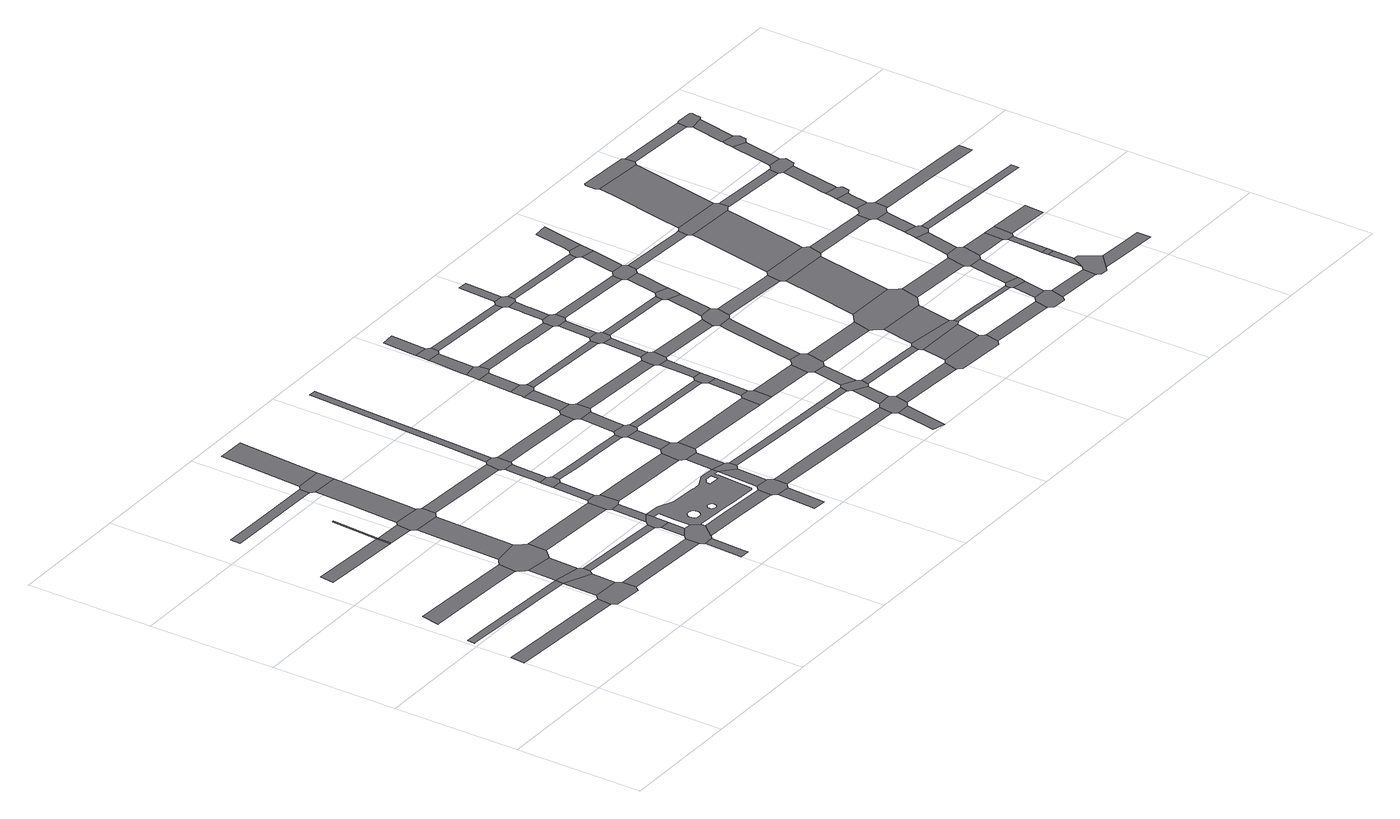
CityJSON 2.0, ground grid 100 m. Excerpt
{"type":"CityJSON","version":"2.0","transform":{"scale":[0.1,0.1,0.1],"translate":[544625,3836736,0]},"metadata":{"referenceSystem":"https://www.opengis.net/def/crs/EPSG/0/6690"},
"CityObjects":{
"road1":{"type":"Road","attributes":{"RoadStructureAttribute.sectionType":"1"},"geometry":[{"type":"MultiSurface","lod":"1","boundaries":[[[0,1,2,3]]]}]},
"road2":{"type":"Road","attributes":{"RoadStructureAttribute.sectionType":"1"},"geometry":[{"type":"MultiSurface","lod":"1","boundaries":[[[4,5,6,7,8,9]]]}]},
"road3":{"type":"Road","attributes":{"RoadStructureAttribute.sectionType":"1"},"geometry":[{"type":"MultiSurface","lod":"1","boundaries":[[[10,11,12,13,14,15,16,17,18,19]]]}]},
"road4":{"type":"Road","attributes":{"RoadStructureAttribute.sectionType":"1"},"geometry":[{"type":"MultiSurface","lod":"1","boundaries":[[[20,21,22,23,24]]]}]},
"road5":{"type":"Road","geometry":[{"type":"MultiSurface","lod":"1","boundaries":[[[25,26,3,2,27,28,29,30,31,32,33,34,35,36]]]}]},
"road6":{"type":"Road","attributes":{"RoadStructureAttribute.sectionType":"1"},"geometry":[{"type":"MultiSurface","lod":"1","boundaries":[[[8,25,36,37]]]}]},
"road7":{"type":"Road","geometry":[{"type":"MultiSurface","lod":"1","boundaries":[[[9,8,37,38,39,40,41,42]]]}]},
"road8":{"type":"Road","attributes":{"RoadStructureAttribute.sectionType":"1"},"geometry":[{"type":"MultiSurface","lod":"1","boundaries":[[[43,44,9,42,45]]]}]},
"road9":{"type":"Road","geometry":[{"type":"MultiSurface","lod":"1","boundaries":[[[24,23,46,47]]]}]},
"road10":{"type":"Road","geometry":[{"type":"MultiSurface","lod":"1","boundaries":[[[48,49,50,51,52,19,18,53,54,43,45,55,56,57,58]]]}]},
"road11":{"type":"Road","attributes":{"RoadStructureAttribute.sectionType":"1"},"geometry":[{"type":"MultiSurface","lod":"1","boundaries":[[[59,60,24,47]]]}]},
"road12":{"type":"Road","attributes":{"RoadStructureAttribute.sectionType":"1"},"geometry":[{"type":"MultiSurface","lod":"1","boundaries":[[[61,62,63,64,65,66,67,68,69]]]}]},
"road13":{"type":"Road","attributes":{"RoadStructureAttribute.sectionType":"1"},"geometry":[{"type":"MultiSurface","lod":"1","boundaries":[[[47,46,70,71]]]}]},
"road14":{"type":"Road","attributes":{"RoadStructureAttribute.sectionType":"1"},"geometry":[{"type":"MultiSurface","lod":"1","boundaries":[[[72,73,51,50,74,75,76]]]}]},
"road15":{"type":"Road","attributes":{"RoadStructureAttribute.sectionType":"1"},"geometry":[{"type":"MultiSurface","lod":"1","boundaries":[[[33,32,77,78]]]}]},
"road16":{"type":"Road","geometry":[{"type":"MultiSurface","lod":"1","boundaries":[[[79,80,81,71,70,82,83,72,76,84,85,86,87,88,89,90,91]]]}]},
"road17":{"type":"Road","attributes":{"RoadStructureAttribute.sectionType":"1"},"geometry":[{"type":"MultiSurface","lod":"1","boundaries":[[[40,39,92,93]]]}]},
"road18":{"type":"Road","attributes":{"RoadStructureAttribute.sectionType":"1"},"geometry":[{"type":"MultiSurface","lod":"1","boundaries":[[[94,95,96,97,79,91,98,99,100]]]}]},
"road19":{"type":"Road","attributes":{"RoadStructureAttribute.sectionType":"1"},"geometry":[{"type":"MultiSurface","lod":"1","boundaries":[[[58,57,101,102]]]}]},
"road20":{"type":"Road","attributes":{"RoadStructureAttribute.sectionType":"1"},"geometry":[{"type":"MultiSurface","lod":"1","boundaries":[[[103,104,105,106,107,108,109,110]]]}]},
"road21":{"type":"Road","geometry":[{"type":"MultiSurface","lod":"1","boundaries":[[[111,112,69,68,113,94,100,114,115]]]}]},
"road22":{"type":"Road","geometry":[{"type":"MultiSurface","lod":"1","boundaries":[[[116,117,118,119,120,78,77,121,122,106,105,123,124,125,126,127]]]}]},
"road23":{"type":"Road","geometry":[{"type":"MultiSurface","lod":"1","boundaries":[[[128,118,117,129]]]}]},
"road24":{"type":"Road","attributes":{"RoadStructureAttribute.sectionType":"1"},"geometry":[{"type":"MultiSurface","lod":"1","boundaries":[[[130,111,115,131,132,133]]]}]},
"road25":{"type":"Road","geometry":[{"type":"MultiSurface","lod":"1","boundaries":[[[134,135,93,92,128,129,136]]]}]},
"road26":{"type":"Road","attributes":{"RoadStructureAttribute.sectionType":"1"},"geometry":[{"type":"MultiSurface","lod":"1","boundaries":[[[137,87,86,138,139,140]]]}]},
"road27":{"type":"Road","attributes":{"RoadStructureAttribute.sectionType":"1"},"geometry":[{"type":"MultiSurface","lod":"1","boundaries":[[[141,135,134,142]]]}]},
"road28":{"type":"Road","geometry":[{"type":"MultiSurface","lod":"1","boundaries":[[[143,144,102,101,145,141,142,146,147,148,149,150]]]}]},
"road29":{"type":"Road","attributes":{"RoadStructureAttribute.sectionType":"1"},"geometry":[{"type":"MultiSurface","lod":"1","boundaries":[[[151,143,150,152]]]}]},
"road30":{"type":"Road","attributes":{"RoadStructureAttribute.sectionType":"1"},"geometry":[{"type":"MultiSurface","lod":"1","boundaries":[[[153,125,124,154,155,156]]]}]},
"road31":{"type":"Road","geometry":[{"type":"MultiSurface","lod":"1","boundaries":[[[157,158,151,152,159,160,161,162,163]]]}]},
"road32":{"type":"Road","attributes":{"RoadStructureAttribute.sectionType":"1"},"geometry":[{"type":"MultiSurface","lod":"1","boundaries":[[[164,165,166,157,163,167,168,169]]]}]},
"road33":{"type":"Road","geometry":[{"type":"MultiSurface","lod":"1","boundaries":[[[170,171,172,173,174,175,176,177,178,179,180,181,182,183,184,185,186,187,134,136,188,189,190,191,127,126,192,193,194],[195,196,197,198,199,200,201,202,203,204,205,206,207,208,209,210,211,212,213,214,215,216,217,218,219,220,221,222,223,224,225,226,227,228,229,230,231,232,233],[234,235,236,237,238,239,240,241,242,243,244],[245,246,247,248,249,250,251,252,253,254,255,256,257,258,259,260,261,262,263,264,265,266,267,268,269,270,271,272,273,274,275,276,277,278,279,280,281,282,283]]]}]},
"road34":{"type":"Road","geometry":[{"type":"MultiSurface","lod":"1","boundaries":[[[284,285,140,139,286,287,164,169,288,289,290,291]]]}]},
"road35":{"type":"Road","attributes":{"RoadStructureAttribute.sectionType":"1"},"geometry":[{"type":"MultiSurface","lod":"1","boundaries":[[[292,293,148,147,294,295,296,297]]]}]},
"road36":{"type":"Road","attributes":{"RoadStructureAttribute.sectionType":"1"},"geometry":[{"type":"MultiSurface","lod":"1","boundaries":[[[298,299,300,301]]]}]},
"road37":{"type":"Road","geometry":[{"type":"MultiSurface","lod":"1","boundaries":[[[302,303,304,156,155,305,306,298,301,307,308,309,310,311,312,313]]]}]},
"road38":{"type":"Road","attributes":{"RoadStructureAttribute.sectionType":"1"},"geometry":[{"type":"MultiSurface","lod":"1","boundaries":[[[314,315,161,160,316,317,318,319]]]}]},
"road39":{"type":"Road","attributes":{"RoadStructureAttribute.sectionType":"1"},"geometry":[{"type":"MultiSurface","lod":"1","boundaries":[[[320,321,322,323,324,284,291,325,326,327,328,329,330]]]}]},
"road40":{"type":"Road","attributes":{"RoadStructureAttribute.sectionType":"1"},"geometry":[{"type":"MultiSurface","lod":"1","boundaries":[[[177,331,302,313,332]]]}]},
"road41":{"type":"Road","geometry":[{"type":"MultiSurface","lod":"1","boundaries":[[[178,177,332,333,334,335,336,337,338,339]]]}]},
"road42":{"type":"Road","attributes":{"RoadStructureAttribute.sectionType":"1"},"geometry":[{"type":"MultiSurface","lod":"1","boundaries":[[[340,341,342,289,288,343,344,345,346,347,348]]]}]},
"road43":{"type":"Road","attributes":{"RoadStructureAttribute.sectionType":"1"},"geometry":[{"type":"MultiSurface","lod":"1","boundaries":[[[349,178,339,350]]]}]},
"road44":{"type":"Road","geometry":[{"type":"MultiSurface","lod":"1","boundaries":[[[351,352,297,296,353,349,350,354,355,356,357]]]}]},
"road45":{"type":"Road","attributes":{"RoadStructureAttribute.sectionType":"1"},"geometry":[{"type":"MultiSurface","lod":"1","boundaries":[[[358,351,357,359]]]}]},
"road46":{"type":"Road","geometry":[{"type":"MultiSurface","lod":"1","boundaries":[[[360,361,362,319,318,363,364,358,359,365,366,367,368,369,370,371]]]}]},
"road47":{"type":"Road","attributes":{"RoadStructureAttribute.sectionType":"1"},"geometry":[{"type":"MultiSurface","lod":"1","boundaries":[[[372,373,360,371,374,375]]]}]},
"road48":{"type":"Road","geometry":[{"type":"MultiSurface","lod":"1","boundaries":[[[376,377,378,348,347,379,380,372,375,381,382,383,384,385,386,387]]]}]},
"road49":{"type":"Road","attributes":{"RoadStructureAttribute.sectionType":"1"},"geometry":[{"type":"MultiSurface","lod":"1","boundaries":[[[388,389,310,309,390,391,392,393]]]}]},
"road50":{"type":"Road","attributes":{"RoadStructureAttribute.sectionType":"1"},"geometry":[{"type":"MultiSurface","lod":"1","boundaries":[[[394,395,396,376,387,397,398,399,400]]]}]},
"road51":{"type":"Road","attributes":{"RoadStructureAttribute.sectionType":"1"},"geometry":[{"type":"MultiSurface","lod":"1","boundaries":[[[401,356,355,402,403,404]]]}]},
"road52":{"type":"Road","geometry":[{"type":"MultiSurface","lod":"1","boundaries":[[[405,406,407,394,400,408,409,410,411,412,413,414]]]}]},
"road53":{"type":"Road","attributes":{"RoadStructureAttribute.sectionType":"1"},"geometry":[{"type":"MultiSurface","lod":"1","boundaries":[[[415,416,405,414,417,418,419]]]}]},
"road54":{"type":"Road","attributes":{"RoadStructureAttribute.sectionType":"1"},"geometry":[{"type":"MultiSurface","lod":"1","boundaries":[[[420,421,336,335,422,423,424,425]]]}]},
"road55":{"type":"Road","attributes":{"RoadStructureAttribute.sectionType":"1"},"geometry":[{"type":"MultiSurface","lod":"1","boundaries":[[[426,368,367,427,428,429]]]}]},
"road56":{"type":"Road","geometry":[{"type":"MultiSurface","lod":"1","boundaries":[[[430,431,432,433,415,419,434,435,436,437]]]}]},
"road57":{"type":"Road","attributes":{"RoadStructureAttribute.sectionType":"1"},"geometry":[{"type":"MultiSurface","lod":"1","boundaries":[[[438,439,440,432,431,441,442,443]]]}]},
"road58":{"type":"Road","attributes":{"RoadStructureAttribute.sectionType":"1"},"geometry":[{"type":"MultiSurface","lod":"1","boundaries":[[[444,445,384,383,446,447,448,449]]]}]},
"road59":{"type":"Road","geometry":[{"type":"MultiSurface","lod":"1","boundaries":[[[450,451,452,438,443,453,454,455,456,457,458,459]]]}]},
"road60":{"type":"Road","attributes":{"RoadStructureAttribute.sectionType":"1"},"geometry":[{"type":"MultiSurface","lod":"1","boundaries":[[[460,461,462,463,464,465,450,459]]]}]},
"road61":{"type":"Road","geometry":[{"type":"MultiSurface","lod":"1","boundaries":[[[466,404,403,467,468,469]]]}]},
"road62":{"type":"Road","attributes":{"RoadStructureAttribute.sectionType":"1"},"geometry":[{"type":"MultiSurface","lod":"1","boundaries":[[[470,471,411,410,472,473,474,475]]]}]},
"road63":{"type":"Road","attributes":{"RoadStructureAttribute.sectionType":"1"},"geometry":[{"type":"MultiSurface","lod":"1","boundaries":[[[476,477,478,479,480]]]}]},
"road64":{"type":"Road","attributes":{"RoadStructureAttribute.sectionType":"1"},"geometry":[{"type":"MultiSurface","lod":"1","boundaries":[[[481,466,469,482]]]}]},
"road65":{"type":"Road","geometry":[{"type":"MultiSurface","lod":"1","boundaries":[[[483,484,429,428,485,486,481,482,487]]]}]},
"road66":{"type":"Road","attributes":{"RoadStructureAttribute.sectionType":"1"},"geometry":[{"type":"MultiSurface","lod":"1","boundaries":[[[488,489,490,437,436,491,492,493,494,495,496]]]}]},
"road67":{"type":"Road","geometry":[{"type":"MultiSurface","lod":"1","boundaries":[[[497,498,499,500,501,502,393,392,503,504,477,476,505,506,507,508]]]}]},
"road68":{"type":"Road","attributes":{"RoadStructureAttribute.sectionType":"1"},"geometry":[{"type":"MultiSurface","lod":"1","boundaries":[[[509,510,511,483,487,512,513,514,515]]]}]},
"road69":{"type":"Road","attributes":{"RoadStructureAttribute.sectionType":"1"},"geometry":[{"type":"MultiSurface","lod":"1","boundaries":[[[516,468,467,517,518]]]}]},
"road70":{"type":"Road","attributes":{"RoadStructureAttribute.sectionType":"1"},"geometry":[{"type":"MultiSurface","lod":"1","boundaries":[[[519,500,499,520]]]}]},
"road71":{"type":"Road","geometry":[{"type":"MultiSurface","lod":"1","boundaries":[[[521,522,449,448,523,524,509,515,525,526,527,528,529,530]]]}]},
"road72":{"type":"Road","attributes":{"RoadStructureAttribute.sectionType":"1"},"geometry":[{"type":"MultiSurface","lod":"1","boundaries":[[[531,532,456,455,533,534,535,536]]]}]},
"road73":{"type":"Road","geometry":[{"type":"MultiSurface","lod":"1","boundaries":[[[537,538,539,425,424,540,541,519,520,542,543,544,545,546,547]]]}]},
"road74":{"type":"Road","attributes":{"RoadStructureAttribute.sectionType":"1"},"geometry":[{"type":"MultiSurface","lod":"1","boundaries":[[[548,549,550,551,552,553,521,530,554,555,556,557,558,559]]]}]},
"road75":{"type":"Road","attributes":{"RoadStructureAttribute.sectionType":"1"},"geometry":[{"type":"MultiSurface","lod":"1","boundaries":[[[560,537,547,561]]]}]},
"road76":{"type":"Road","geometry":[{"type":"MultiSurface","lod":"1","boundaries":[[[562,563,564,475,474,565,566,548,559,567,568,569,570,571,572,573,574]]]}]},
"road77":{"type":"Road","attributes":{"RoadStructureAttribute.sectionType":"1"},"geometry":[{"type":"MultiSurface","lod":"1","boundaries":[[[575,576,577,562,574,578,579,580]]]}]},
"road78":{"type":"Road","attributes":{"RoadStructureAttribute.sectionType":"1"},"geometry":[{"type":"MultiSurface","lod":"1","boundaries":[[[581,508,507,582,583,584]]]}]},
"road79":{"type":"Road","geometry":[{"type":"MultiSurface","lod":"1","boundaries":[[[585,586,587,588,518,517,589,560,561,590,591,592,593,594]]]}]},
"road80":{"type":"Road","geometry":[{"type":"MultiSurface","lod":"1","boundaries":[[[595,496,495,575,580,596,597,598,599,600]]]}]},
"road81":{"type":"Road","attributes":{"RoadStructureAttribute.sectionType":"1"},"geometry":[{"type":"MultiSurface","lod":"1","boundaries":[[[601,602,528,527,603,604,605,606]]]}]},
"road82":{"type":"Road","attributes":{"RoadStructureAttribute.sectionType":"1"},"geometry":[{"type":"MultiSurface","lod":"1","boundaries":[[[607,608,609,610,611,595,600,612,613,614,615,616,617,618]]]}]},
"road83":{"type":"Road","attributes":{"RoadStructureAttribute.sectionType":"1"},"geometry":[{"type":"MultiSurface","lod":"1","boundaries":[[[619,544,543,620,621,622]]]}]},
"road84":{"type":"Road","geometry":[{"type":"MultiSurface","lod":"1","boundaries":[[[623,624,625,536,535,626,627,628,607,618,629,630,631,632,633]]]}]},
"road85":{"type":"Road","attributes":{"RoadStructureAttribute.sectionType":"1"},"geometry":[{"type":"MultiSurface","lod":"1","boundaries":[[[634,635,636,585,594,637,638,639]]]}]},
"road86":{"type":"Road","attributes":{"RoadStructureAttribute.sectionType":"1"},"geometry":[{"type":"MultiSurface","lod":"1","boundaries":[[[640,641,642,623,633,643,644,645]]]}]},
"road87":{"type":"Road","attributes":{"RoadStructureAttribute.sectionType":"1"},"geometry":[{"type":"MultiSurface","lod":"1","boundaries":[[[646,647,571,570,648,649,650,651]]]}]},
"road88":{"type":"Road","attributes":{"RoadStructureAttribute.sectionType":"1"},"geometry":[{"type":"MultiSurface","lod":"1","boundaries":[[[652,592,591,653,654]]]}]},
"road89":{"type":"Road","geometry":[{"type":"MultiSurface","lod":"1","boundaries":[[[655,656,657,658,659,660,606,605,661,662,634,639,663,664,665,666]]]}]},
"road90":{"type":"Road","attributes":{"RoadStructureAttribute.sectionType":"1"},"geometry":[{"type":"MultiSurface","lod":"1","boundaries":[[[667,668,598,597,669,670,671,672,673]]]}]},
"road91":{"type":"Road","geometry":[{"type":"MultiSurface","lod":"1","boundaries":[[[674,584,583,675,676,677,678,679,680,681]]]}]},
"road92":{"type":"Road","attributes":{"RoadStructureAttribute.sectionType":"1"},"geometry":[{"type":"MultiSurface","lod":"1","boundaries":[[[682,683,684,685,658,657,686,687]]]}]},
"road93":{"type":"Road","attributes":{"function":"3","RoadStructureAttribute.sectionType":"1"},"geometry":[{"type":"MultiSurface","lod":"1","boundaries":[[[688,674,681,689,690]]]}]},
"road94":{"type":"Road","attributes":{"RoadStructureAttribute.sectionType":"1"},"geometry":[{"type":"MultiSurface","lod":"1","boundaries":[[[691,692,631,630,693,694,695,696]]]}]},
"road95":{"type":"Road","geometry":[{"type":"MultiSurface","lod":"1","boundaries":[[[697,698,699,651,650,700,701,682,687,702,703,704]]]}]},
"road96":{"type":"Road","geometry":[{"type":"MultiSurface","lod":"1","boundaries":[[[705,622,621,706,688,690,707,708,709,710,711]]]}]},
"road97":{"type":"Road","attributes":{"RoadStructureAttribute.sectionType":"1"},"geometry":[{"type":"MultiSurface","lod":"1","boundaries":[[[712,713,714,697,704,715,716,717]]]}]},
"road98":{"type":"Road","attributes":{"function":"3","RoadStructureAttribute.sectionType":"1"},"geometry":[{"type":"MultiSurface","lod":"1","boundaries":[[[718,705,711,719,720,721]]]}]},
"road99":{"type":"Road","attributes":{"RoadStructureAttribute.sectionType":"1"},"geometry":[{"type":"MultiSurface","lod":"1","boundaries":[[[722,723,724,666,665,725,726,727,728]]]}]},
"road100":{"type":"Road","geometry":[{"type":"MultiSurface","lod":"1","boundaries":[[[729,730,731,673,672,732,712,717,733,734,735,736,737,738]]]}]},
"road101":{"type":"Road","geometry":[{"type":"MultiSurface","lod":"1","boundaries":[[[739,740,654,653,741,718,721,742,743,744,745,746,747]]]}]},
"road102":{"type":"Road","attributes":{"RoadStructureAttribute.sectionType":"1"},"geometry":[{"type":"MultiSurface","lod":"1","boundaries":[[[748,749,750,729,738,751,752,753]]]}]},
"road103":{"type":"Road","attributes":{"RoadStructureAttribute.sectionType":"1"},"geometry":[{"type":"MultiSurface","lod":"1","boundaries":[[[679,678,754,755,756]]]}]},
"road104":{"type":"Road","geometry":[{"type":"MultiSurface","lod":"1","boundaries":[[[757,758,759,696,695,760,761,748,753,762]]]}]},
"road105":{"type":"Road","attributes":{"function":"3","RoadStructureAttribute.sectionType":"1"},"geometry":[{"type":"MultiSurface","lod":"1","boundaries":[[[763,764,739,747,765]]]}]},
"road106":{"type":"Road","attributes":{"RoadStructureAttribute.sectionType":"1"},"geometry":[{"type":"MultiSurface","lod":"1","boundaries":[[[766,767,768,769,770,771,757,762]]]}]},
"road107":{"type":"Road","attributes":{"RoadStructureAttribute.sectionType":"1"},"geometry":[{"type":"MultiSurface","lod":"1","boundaries":[[[772,773,709,708,774,775,776]]]}]},
"road108":{"type":"Road","attributes":{"RoadStructureAttribute.sectionType":"1"},"geometry":[{"type":"MultiSurface","lod":"1","boundaries":[[[777,778,736,735,779,780,781,782]]]}]},
"road109":{"type":"Road","geometry":[{"type":"MultiSurface","lod":"1","boundaries":[[[783,784,728,727,785,786,787,763,765,788,789,790,791,792,793,794]]]}]},
"road110":{"type":"Road","geometry":[{"type":"MultiSurface","lod":"1","boundaries":[[[795,796,797,756,755,798,799,800,801,802,803,804,805,806,807,808]]]}]},
"road111":{"type":"Road","attributes":{"RoadStructureAttribute.sectionType":"1"},"geometry":[{"type":"MultiSurface","lod":"1","boundaries":[[[744,743,809,810,811]]]}]},
"road112":{"type":"Road","attributes":{"RoadStructureAttribute.sectionType":"1"},"geometry":[{"type":"MultiSurface","lod":"1","boundaries":[[[812,795,808,813]]]}]},
"road113":{"type":"Road","geometry":[{"type":"MultiSurface","lod":"1","boundaries":[[[814,815,816,776,775,817,812,813,818,819]]]}]},
"road114":{"type":"Road","attributes":{"function":"3","RoadStructureAttribute.sectionType":"1"},"geometry":[{"type":"MultiSurface","lod":"1","boundaries":[[[820,821,822,823,783,794,824,825,826,827]]]}]},
"road115":{"type":"Road","attributes":{"RoadStructureAttribute.sectionType":"1"},"geometry":[{"type":"MultiSurface","lod":"1","boundaries":[[[828,814,819,829,830,831]]]}]},
"road116":{"type":"Road","attributes":{"RoadStructureAttribute.sectionType":"1"},"geometry":[{"type":"MultiSurface","lod":"1","boundaries":[[[805,804,832,833]]]}]},
"road117":{"type":"Road","geometry":[{"type":"MultiSurface","lod":"1","boundaries":[[[834,835,836,782,781,837,820,827,838,839,840,841,842,843,844]]]}]},
"road118":{"type":"Road","geometry":[{"type":"MultiSurface","lod":"1","boundaries":[[[845,811,810,846,828,831,847,848,849,850]]]}]},
"road119":{"type":"Road","attributes":{"RoadStructureAttribute.sectionType":"1"},"geometry":[{"type":"MultiSurface","lod":"1","boundaries":[[[851,852,791,790,853,854,855,856,857]]]}]},
"road120":{"type":"Road","attributes":{"RoadStructureAttribute.sectionType":"1"},"geometry":[{"type":"MultiSurface","lod":"1","boundaries":[[[858,859,845,850,860]]]}]},
"road121":{"type":"Road","attributes":{"function":"3","RoadStructureAttribute.sectionType":"1"},"geometry":[{"type":"MultiSurface","lod":"1","boundaries":[[[861,862,863,834,844,864,865,866,867]]]}]},
"road122":{"type":"Road","geometry":[{"type":"MultiSurface","lod":"1","boundaries":[[[868,869,870,833,832,871,872,873,874,875,876,877,878]]]}]},
"road123":{"type":"Road","attributes":{"RoadStructureAttribute.sectionType":"1"},"geometry":[{"type":"MultiSurface","lod":"1","boundaries":[[[879,869,868,880]]]}]},
"road124":{"type":"Road","attributes":{"RoadStructureAttribute.sectionType":"1"},"geometry":[{"type":"MultiSurface","lod":"1","boundaries":[[[848,847,881,882,883]]]}]},
"road125":{"type":"Road","geometry":[{"type":"MultiSurface","lod":"1","boundaries":[[[884,885,886,887,858,860,888,889,890,891,892,893,894]]]}]},
"road126":{"type":"Road","geometry":[{"type":"MultiSurface","lod":"1","boundaries":[[[895,896,879,880,897]]]}]},
"road127":{"type":"Road","attributes":{"RoadStructureAttribute.sectionType":"1"},"geometry":[{"type":"MultiSurface","lod":"1","boundaries":[[[898,899,895,897,900]]]}]},
"road128":{"type":"Road","attributes":{"RoadStructureAttribute.sectionType":"1"},"geometry":[{"type":"MultiSurface","lod":"1","boundaries":[[[901,884,894,902]]]}]},
"road129":{"type":"Road","geometry":[{"type":"MultiSurface","lod":"1","boundaries":[[[903,904,905,861,867,906,907,908,909,910]]]}]},
"road130":{"type":"Road","geometry":[{"type":"MultiSurface","lod":"1","boundaries":[[[883,882,911,898,900,912,913,914]]]}]},
"road131":{"type":"Road","attributes":{"RoadStructureAttribute.sectionType":"1"},"geometry":[{"type":"MultiSurface","lod":"1","boundaries":[[[915,877,876,916,917,918,919]]]}]},
"road132":{"type":"Road","geometry":[{"type":"MultiSurface","lod":"1","boundaries":[[[920,921,922,923,924,857,856,925,926,901,902,927,928,929,930,931,932,933,934]]]}]},
"road133":{"type":"Road","attributes":{"RoadStructureAttribute.sectionType":"1"},"geometry":[{"type":"MultiSurface","lod":"1","boundaries":[[[935,936,842,841,937,938,939,940,941,942]]]}]},
"road134":{"type":"Road","attributes":{"RoadStructureAttribute.sectionType":"1"},"geometry":[{"type":"MultiSurface","lod":"1","boundaries":[[[943,944,945,920,934,946,947,948]]]}]},
"road135":{"type":"Road","geometry":[{"type":"MultiSurface","lod":"1","boundaries":[[[949,950,951,943,948,952,953,954,955,956,957,958]]]}]},
"road136":{"type":"Road","attributes":{"RoadStructureAttribute.sectionType":"1"},"geometry":[{"type":"MultiSurface","lod":"1","boundaries":[[[959,914,913,960,961,962]]]}]},
"road137":{"type":"Road","attributes":{"RoadStructureAttribute.sectionType":"1"},"geometry":[{"type":"MultiSurface","lod":"1","boundaries":[[[963,964,965,966,949,958,967,968,969,970]]]}]},
"road138":{"type":"Road","attributes":{"RoadStructureAttribute.sectionType":"1"},"geometry":[{"type":"MultiSurface","lod":"1","boundaries":[[[971,891,890,972,973,974]]]}]},
"road139":{"type":"Road","geometry":[{"type":"MultiSurface","lod":"1","boundaries":[[[975,976,977,978,942,941,979,963,970,980,981,982,983,984]]]}]},
"road140":{"type":"Road","attributes":{"RoadStructureAttribute.sectionType":"1"},"geometry":[{"type":"MultiSurface","lod":"1","boundaries":[[[985,986,908,907,987,988,989,990]]]}]},
"road141":{"type":"Road","attributes":{"RoadStructureAttribute.sectionType":"1"},"geometry":[{"type":"MultiSurface","lod":"1","boundaries":[[[991,992,993,975,984,994,995,996]]]}]},
"road142":{"type":"Road","attributes":{"RoadStructureAttribute.sectionType":"1"},"geometry":[{"type":"MultiSurface","lod":"1","boundaries":[[[997,998,999,1000,931,930,1001,1002,1003,1004]]]}]},
"road143":{"type":"Road","geometry":[{"type":"MultiSurface","lod":"1","boundaries":[[[1005,1006,991,996,1007,1008,1009,1010,1011,1012,1013]]]}]},
"road144":{"type":"Road","attributes":{"RoadStructureAttribute.sectionType":"1"},"geometry":[{"type":"MultiSurface","lod":"1","boundaries":[[[1014,1015,1016,1017,1018,1019,1005,1013]]]}]},
"road145":{"type":"Road","geometry":[{"type":"MultiSurface","lod":"1","boundaries":[[[1020,1021,1022,990,989,1023,1024,1017,1016,1025,1026,1027,1028,1029,1030]]]}]}
},
"vertices":[
[14,724,0],[3,609,0],[986,557,0],[993,669,0],
[248,1088,0],[44,1099,0],[36,1037,0],[38,1037,0],[1041,982,0],[1045,1045,0],
[1006,1485,0],[392,1519,0],[343,1522,0],[141,1531,0],[139,1532,0],[109,1385,0],[121,1385,0],[796,1353,0],[994,1342,0],[1011,1485,0],
[196,2403,0],[186,2293,0],[679,2265,0],[829,2257,0],[833,2367,0],
[1030,702,0],[1014,687,0],[1008,532,0],[1018,521,0],[1241,503,0],[1263,529,0],[1270,537,0],[1274,541,0],[1275,652,0],[1272,653,0],[1264,665,0],[1247,692,0],
[1256,886,0],
[1278,919,0],[1279,919,0],[1284,981,0],[1283,982,0],[1262,1011,0],
[1055,1274,0],[1045,1053,0],[1272,1250,0],
[844,2256,0],[848,2366,0],
[1301,1525,0],[1296,1531,0],[1280,1549,0],[1063,1525,0],[1046,1512,0],[997,1339,0],[1038,1292,0],[1288,1266,0],[1297,1275,0],[1343,1323,0],[1347,1473,0],
[871,2748,0],[856,2745,0],
[710,3181,0],[274,3191,0],[270,3108,0],[623,3102,0],[679,3102,0],[737,3101,0],[790,3100,0],[1096,3094,0],[1100,3174,0],
[1057,2244,0],[1066,2355,0],
[1088,2206,0],[1076,1928,0],[1284,1655,0],[1295,1930,0],[1307,2197,0],
[1998,506,0],[1999,618,0],
[1097,2380,0],[1080,2365,0],[1068,2355,0],[1060,2241,0],[1073,2224,0],[1323,2211,0],[1340,2225,0],[1345,2229,0],[1347,2339,0],[1345,2342,0],[1330,2358,0],[1321,2368,0],[1315,2368,0],
[2007,877,0],[2011,936,0],
[1128,3065,0],[1112,2723,0],[1112,2715,0],[1100,2459,0],[1319,2461,0],[1331,2737,0],[1345,3056,0],
[2029,1286,0],[2034,1437,0],
[2090,215,0],[2090,218,0],[2105,474,0],[2024,473,0],[2011,223,0],[2010,214,0],[2008,170,0],[2088,168,0],
[1132,3195,0],[1103,3174,0],[1099,3092,0],[1348,3150,0],[1350,3197,0],
[2141,700,0],[2114,701,0],[2029,645,0],[2010,628,0],[2003,621,0],[2002,501,0],[2005,497,0],[2126,495,0],[2130,499,0],[2220,606,0],[2222,639,0],[2174,699,0],
[2037,842,0],[2119,838,0],
[1175,3863,0],[1354,3255,0],[1361,3365,0],[1393,3856,0],
[2126,1026,0],[2042,968,0],[2124,961,0],
[1712,2320,0],[1702,2210,0],[2067,2190,0],[2083,2299,0],
[2054,1256,0],[2135,1256,0],
[2063,1461,0],[2063,1459,0],[2051,1259,0],[2135,1259,0],[2170,1280,0],[2172,1431,0],[2147,1456,0],[2145,1458,0],
[2078,1754,0],[2160,1750,0],
[2425,594,0],[2426,485,0],[2814,460,0],[2818,571,0],
[2084,1865,0],[2083,1845,0],[2178,1767,0],[2188,1776,0],[2190,1835,0],[2181,1844,0],[2163,1863,0],
[2096,2160,0],[2090,2015,0],[2087,1938,0],[2167,1939,0],[2170,2011,0],[2177,2156,0],
[2572,625,0],[2800,613,0],[2819,628,0],[2824,706,0],[2837,909,0],[2837,911,0],[2839,938,0],[2876,938,0],[2879,986,0],[2800,990,0],[2751,992,0],[2665,952,0],[2650,945,0],[2588,944,0],[2587,953,0],[2434,959,0],[2376,963,0],[2248,1017,0],[2181,959,0],[2177,817,0],[2174,718,0],[2174,711,0],[2222,645,0],[2236,644,0],[2527,628,0],[2439,732,0],[2443,734,0],[2448,739,0],[2451,742,0],[2456,742,0],[2463,744,0],[2468,744,0],[2473,742,0],[2478,740,0],[2483,737,0],[2486,735,0],[2490,731,0],[2491,730,0],[2494,725,0],[2494,720,0],[2496,715,0],[2496,713,0],[2496,710,0],[2494,705,0],[2494,700,0],[2489,694,0],[2486,692,0],[2482,690,0],[2481,690,0],[2476,687,0],[2471,684,0],[2466,684,0],[2461,684,0],[2456,684,0],[2451,687,0],[2449,689,0],[2444,694,0],[2441,699,0],[2439,702,0],[2437,705,0],[2436,707,0],[2434,717,0],[2436,722,0],[2436,727,0],[2799,911,0],[2799,888,0],[2721,889,0],[2709,889,0],[2710,897,0],[2712,919,0],[2723,929,0],[2741,945,0],[2774,943,0],[2799,943,0],[2799,913,0],[2348,751,0],[2348,744,0],[2346,738,0],[2344,731,0],[2339,726,0],[2334,721,0],[2326,716,0],[2321,713,0],[2314,710,0],[2306,710,0],[2299,710,0],[2291,713,0],[2284,715,0],[2276,720,0],[2271,725,0],[2269,732,0],[2263,740,0],[2263,743,0],[2263,752,0],[2263,760,0],[2263,767,0],[2267,773,0],[2268,775,0],[2271,782,0],[2276,787,0],[2283,793,0],[2290,795,0],[2295,798,0],[2303,798,0],[2313,798,0],[2318,798,0],[2325,793,0],[2333,791,0],[2338,786,0],[2343,778,0],[2346,771,0],[2347,769,0],[2348,766,0],[2351,758,0],
[2111,2325,0],[2088,2304,0],[2072,2185,0],[2078,2179,0],[2198,2175,0],[2202,2292,0],[2196,2298,0],[2174,2322,0],
[2646,1405,0],[2417,1417,0],[2418,1266,0],[2619,1254,0],[2853,1242,0],[2868,1392,0],
[2845,424,0],[2828,116,0],[2939,109,0],[2957,419,0],
[2857,604,0],[2852,600,0],[2823,575,0],[2817,456,0],[2842,428,0],[2961,423,0],[2990,447,0],[2996,451,0],[3000,562,0],[2996,566,0],[2971,596,0],[2968,600,0],
[2670,1807,0],[2413,1821,0],[2413,1761,0],[2627,1749,0],[2893,1734,0],[2894,1794,0],
[2192,3822,0],[2162,3238,0],[2128,2621,0],[2119,2469,0],[2112,2336,0],[2174,2332,0],[2181,2470,0],[2194,2739,0],[2224,3314,0],[2236,3537,0],[2251,3820,0],
[2875,916,0],[2981,847,0],
[2986,852,0],[3005,868,0],[3013,875,0],[3016,937,0],[3005,946,0],[2994,955,0],[2990,958,0],
[2888,2252,0],[2408,2280,0],[2220,2291,0],[2200,2177,0],[2205,2182,0],[2409,2171,0],[2879,2145,0],[2917,2142,0],[2923,2251,0],
[2892,1208,0],[3002,1199,0],
[2906,1424,0],[2905,1423,0],[2892,1211,0],[3005,1202,0],[3041,1232,0],[3053,1382,0],[3016,1416,0],
[2923,1705,0],[3032,1701,0],
[2929,1824,0],[2923,1819,0],[2905,1803,0],[2898,1730,0],[2917,1711,0],[3037,1705,0],[3053,1717,0],[3062,1724,0],[3065,1784,0],[3055,1795,0],[3043,1807,0],[3038,1813,0],
[2948,2104,0],[2936,1946,0],[3049,1947,0],[3061,2100,0],
[2960,2287,0],[2955,2282,0],[2928,2256,0],[2922,2136,0],[2945,2108,0],[3065,2103,0],[3092,2126,0],[3099,2132,0],[3101,2241,0],[3097,2246,0],[3074,2272,0],[3068,2279,0],
[3735,524,0],[3406,541,0],[3428,429,0],[3872,405,0],[4184,389,0],[4204,499,0],
[2978,2588,0],[2972,2478,0],[2962,2310,0],[3069,2302,0],[3081,2479,0],[3086,2550,0],[3089,2584,0],
[3394,1364,0],[3461,1210,0],[3782,1195,0],[3789,1345,0],
[2985,2704,0],[2984,2683,0],[2980,2611,0],[3102,2594,0],[3121,2608,0],[3122,2608,0],[3127,2668,0],[3125,2670,0],[3108,2689,0],[3097,2701,0],
[3003,2975,0],[3002,2957,0],[3098,2718,0],[3111,2951,0],[3113,2968,0],
[3824,891,0],[3420,913,0],[3479,850,0],[3886,828,0],[4263,808,0],[4277,868,0],
[3383,1768,0],[3420,1707,0],[3804,1687,0],[3809,1747,0],
[3133,3089,0],[3123,3100,0],[3010,3081,0],[3005,2998,0],[3125,2978,0],[3144,2992,0],[3155,2991,0],[3149,3072,0],
[3031,3404,0],[3029,3369,0],[3013,3118,0],[3123,3112,0],[3139,3362,0],[3142,3397,0],
[3809,2200,0],[3134,2239,0],[3128,2129,0],[3801,2092,0],[3825,2091,0],[3834,2199,0],
[3038,3516,0],[3036,3489,0],[3033,3443,0],[3148,3401,0],[3163,3413,0],[3173,3421,0],[3176,3481,0],[3168,3489,0],[3161,3496,0],[3149,3508,0],
[3150,3542,0],[3163,3762,0],[3166,3797,0],[3055,3788,0],[3054,3768,0],[3040,3549,0],
[3816,1371,0],[3913,1189,0],[3916,1338,0],[3895,1367,0],
[3831,2634,0],[3152,2666,0],[3148,2608,0],[3827,2572,0],[3858,2570,0],[3857,2633,0],
[4327,353,0],[4215,351,0],[4173,115,0],[4157,32,0],[4257,3,0],
[3830,1650,0],[3908,1641,0],
[3835,1774,0],[3818,1757,0],[3811,1677,0],[3829,1651,0],[3915,1770,0],
[3851,3035,0],[3601,3048,0],[3168,3070,0],[3163,2991,0],[3582,2969,0],[3596,2968,0],[3846,2955,0],[3880,2952,0],[3881,3033,0],
[4385,493,0],[4362,522,0],[4359,527,0],[4245,525,0],[4241,522,0],[4210,502,0],[4189,383,0],[4211,356,0],[4333,358,0],[4355,375,0],[4361,379,0],[4389,488,0],
[3851,2062,0],[3845,1955,0],[3841,1886,0],[3921,1882,0],[3925,1956,0],[3930,2033,0],[3931,2055,0],
[3920,1338,0],[4323,1167,0],[4342,1316,0],
[4291,779,0],[4393,718,0],
[3866,2225,0],[3840,2204,0],[3831,2084,0],[3832,2082,0],[3952,2076,0],[3953,2077,0],[3958,2081,0],[3970,2191,0],[3966,2196,0],[3946,2224,0],
[3891,3442,0],[3238,3477,0],[3233,3418,0],[3888,3381,0],[3903,3381,0],[3904,3441,0],
[4310,887,0],[4304,884,0],[4284,872,0],[4273,797,0],[4287,783,0],[4397,721,0],[4424,739,0],[4436,799,0],[4432,806,0],[4416,828,0],[4413,832,0],
[3885,2541,0],[3884,2536,0],[3882,2510,0],[3881,2487,0],[3868,2241,0],[3866,2229,0],[3946,2227,0],[3946,2236,0],[3961,2488,0],[3962,2506,0],[3964,2532,0],[3964,2535,0],
[4354,1131,0],[4463,1120,0],
[3889,2661,0],[3869,2643,0],[3859,2634,0],[3865,2562,0],[3880,2545,0],[3969,2540,0],[3984,2557,0],[3992,2565,0],[3994,2565,0],[3998,2625,0],[3997,2627,0],[3989,2636,0],[3971,2656,0],
[3905,2923,0],[3904,2904,0],[3890,2669,0],[3971,2664,0],[3984,2899,0],[3985,2921,0],
[4937,460,0],[4629,365,0],[4919,350,0],[4949,459,0],
[4394,1361,0],[4392,1352,0],[4353,1315,0],[4350,1316,0],[4349,1136,0],[4465,1129,0],[4502,1158,0],[4531,1307,0],[4508,1344,0],[4504,1349,0],
[3913,3059,0],[4006,2938,0],[4016,2946,0],[4022,3026,0],[4012,3037,0],[3993,3058,0],
[4479,2162,0],[4006,2189,0],[3998,2080,0],[4470,2052,0],[4484,2051,0],[4517,2159,0],
[3931,3348,0],[3928,3326,0],[3923,3233,0],[3923,3230,0],[3913,3070,0],[3993,3064,0],[4002,3225,0],[4003,3244,0],[4008,3323,0],[4010,3345,0],[4010,3346,0],[4010,3349,0],
[5005,772,0],[4429,739,0],[4998,712,0],[5010,772,0],
[3935,3467,0],[3914,3450,0],[3906,3443,0],[3905,3380,0],[3910,3374,0],[3929,3351,0],[4030,3364,0],[4041,3373,0],[4043,3433,0],[4034,3444,0],[4016,3465,0],
[4518,2012,0],[4507,1962,0],[4450,1659,0],[4556,1631,0],[4620,1963,0],[4631,2013,0],
[3953,3770,0],[3952,3749,0],[3936,3480,0],[4016,3475,0],[4032,3745,0],[4033,3768,0],
[4583,2596,0],[4021,2623,0],[4017,2564,0],[4580,2535,0],[4591,2534,0],[4601,2595,0],
[5051,1280,0],[5028,1131,0],[5066,1280,0],
[4695,2154,0],[4673,2188,0],[4669,2194,0],[4557,2191,0],[4550,2186,0],[4524,2164,0],[4489,2046,0],[4514,2017,0],[4637,2017,0],[4664,2036,0],[4670,2040,0],[4698,2150,0],
[4655,2992,0],[4046,3025,0],[4041,2945,0],[4585,2916,0],[4649,2912,0],[4663,2912,0],[4670,2991,0],
[4983,481,0],[4923,345,0],[4952,314,0],[5354,292,0],[5392,325,0],[5417,434,0],[5413,439,0],[5387,471,0],
[4615,2506,0],[4614,2494,0],[4613,2490,0],[4567,2237,0],[4674,2215,0],[4721,2468,0],
[5020,683,0],[5404,555,0],[5427,675,0],
[4709,3397,0],[4078,3431,0],[4076,3372,0],[4705,3337,0],[4738,3335,0],[4747,3395,0],
[4637,2621,0],[4619,2606,0],[4606,2595,0],[4596,2528,0],[4609,2513,0],[4726,2495,0],[4731,2518,0],[4743,2587,0],
[5042,794,0],[5002,706,0],[5459,691,0],[5460,692,0],[5458,727,0],[5456,729,0],[5441,750,0],
[4685,2880,0],[4681,2853,0],[4641,2641,0],[4749,2619,0],[4789,2830,0],[4797,2876,0],
[5091,1053,0],[5440,751,0],[5490,1009,0],[5495,1038,0],
[5254,2117,0],[5226,2119,0],[4745,2148,0],[4738,2037,0],[5219,2009,0],[5241,2008,0],[5260,2117,0],
[4711,3019,0],[4707,3016,0],[4677,2991,0],[4682,2885,0],[4810,2890,0],[4822,2904,0],[4832,2904,0],[4846,2983,0],[4827,3010,0],[4823,3016,0],
[5145,1340,0],[5116,1318,0],[5043,1113,0],[5526,1064,0],[5574,1103,0],[5614,1252,0],[5599,1271,0],[5572,1305,0],[5552,1330,0],
[4764,3304,0],[4761,3286,0],[4717,3050,0],[4825,3030,0],[4870,3265,0],[4873,3284,0],
[5402,325,0],[5952,293,0],[5979,404,0],
[4786,3423,0],[4780,3417,0],[4753,3395,0],[4744,3328,0],[4758,3312,0],[4895,3403,0],
[5266,1969,0],[5217,1712,0],[5671,1957,0],
[4904,3451,0],[4946,3673,0],[4958,3741,0],[4844,3734,0],[4837,3695,0],[4796,3474,0],
[5913,701,0],[5553,722,0],[6033,654,0],[6034,654,0],[6038,693,0],
[5390,2953,0],[4872,2981,0],[4867,2902,0],[5385,2874,0],[5408,2873,0],[5418,2952,0],
[5299,2146,0],[5269,2124,0],[5244,2002,0],[5246,2000,0],[5266,1972,0],[5696,1974,0],[5699,1976,0],[5706,1981,0],[5737,2089,0],[5732,2094,0],[5724,2105,0],[5704,2131,0],
[6020,436,0],[6014,432,0],[5984,408,0],[5955,290,0],[5983,260,0],[5986,256,0],[6099,250,0],[6104,255,0],[6128,280,0],[6132,285,0],[6164,395,0],[6161,399,0],[6135,429,0],[6131,434,0],
[5590,1102,0],[6103,1075,0],[6137,1223,0],
[6055,633,0],[6165,612,0],
[6072,713,0],[6051,697,0],[6045,693,0],[6047,641,0],[6171,644,0],[6178,680,0],
[5430,2844,0],[5417,2774,0],[5366,2502,0],[5322,2269,0],[5715,2192,0],[5774,2506,0],[5811,2700,0],[5835,2825,0],
[6132,1039,0],[6187,730,0],[6242,1028,0],[6244,1036,0],
[6508,265,0],[6516,375,0],
[5455,2975,0],[5427,2954,0],[5424,2952,0],[5411,2869,0],[5864,2845,0],[5869,2848,0],[5874,2848,0],[5885,2847,0],[5884,2927,0],[5881,2932,0],[5862,2960,0],
[6171,1256,0],[6128,1044,0],[6284,1066,0],[6316,1216,0],[6289,1250,0],[6286,1254,0],
[6242,2063,0],[5779,2085,0],[5719,1980,0],[5830,1975,0],[5831,1975,0],[6269,1953,0],[6275,2061,0],
[6239,1553,0],[6174,1267,0],[6347,1528,0],
[5596,3713,0],[5572,3585,0],[5488,3146,0],[5882,3070,0],[5966,3512,0],[5995,3662,0],[6000,3685,0],
[6605,506,0],[6542,400,0],[6527,386,0],[6511,261,0],[6532,236,0],[6533,235,0],[6593,232,0],[6593,234,0],[6619,255,0],[6741,364,0],[6645,503,0],
[6552,682,0],[6611,678,0],
[6384,1060,0],[6545,1051,0],[6553,1203,0],
[6260,1662,0],[6254,1628,0],[6250,1606,0],[6247,1588,0],[6354,1533,0],[6380,1551,0],[6384,1551,0],[6391,1612,0],[6388,1616,0],[6377,1631,0],[6368,1643,0],
[6554,732,0],[6553,707,0],[6613,731,0],
[6565,1020,0],[6558,840,0],[6623,1016,0],
[6303,1914,0],[6414,1909,0],
[5591,3832,0],[5581,3820,0],[5577,3739,0],[6022,3707,0],[6028,3712,0],[6027,3794,0],[6022,3794,0],[6010,3809,0],
[6557,1032,0],[6635,1029,0],[6650,1045,0],[6658,1197,0],
[7001,350,0],[6622,258,0],[6934,243,0],[7130,232,0],[7136,343,0],
[6341,2113,0],[6337,2094,0],[6330,2087,0],[6306,2066,0],[6300,2060,0],[6275,1947,0],[6299,1919,0],[6420,1914,0],[6446,1938,0],[6453,1944,0],[6475,1943,0],[6480,2051,0],[6476,2057,0],[6452,2087,0],[6448,2092,0],
[6421,2897,0],[5897,2926,0],[5893,2846,0],[6113,2834,0],[6416,2818,0],[6422,2817,0],[6442,2816,0],[6449,2896,0],
[6376,2295,0],[6370,2265,0],[6347,2142,0],[6454,2119,0],[6477,2244,0],[6484,2275,0],
[6396,2400,0],[6389,2366,0],[6385,2340,0],[6492,2279,0],[6511,2288,0],[6521,2292,0],[6532,2351,0],[6523,2360,0],[6513,2370,0],[6504,2380,0],
[6803,1189,0],[6744,1040,0],[7004,1027,0],[7010,1178,0],
[6471,2792,0],[6466,2763,0],[6417,2512,0],[6401,2429,0],[6509,2405,0],[6530,2513,0],[6574,2742,0],[6583,2787,0],
[6850,1587,0],[6883,1524,0],[7413,1496,0],[7414,1559,0],
[6497,2922,0],[6491,2916,0],[6467,2895,0],[6453,2896,0],[6467,2795,0],[6615,2807,0],[6637,2887,0],[6617,2907,0],[6612,2912,0],[6607,2917,0],
[6594,3764,0],[6050,3792,0],[6045,3712,0],[6589,3682,0],[6616,3680,0],[6627,3762,0],
[6564,3269,0],[6556,3230,0],[6504,2957,0],[6611,2936,0],[6663,3208,0],[6668,3231,0],
[7410,2003,0],[7393,2004,0],[7165,2015,0],[6508,2049,0],[6891,1922,0],[7411,1894,0],[7436,1893,0],[7438,2001,0],
[6583,3367,0],[6576,3331,0],[6683,3242,0],[6699,3253,0],[6704,3253,0],[6712,3312,0],[6708,3319,0],[6697,3335,0],[6690,3346,0],
[6691,3355,0],[6738,3594,0],[6750,3659,0],[6637,3643,0],[6632,3618,0],[6585,3377,0],
[6645,3771,0],[6637,3765,0],[6634,3762,0],[6622,3669,0],[6633,3649,0],[6754,3662,0],[6771,3674,0],[6777,3674,0],[6789,3753,0],[6787,3755,0],[6779,3766,0]
]}
